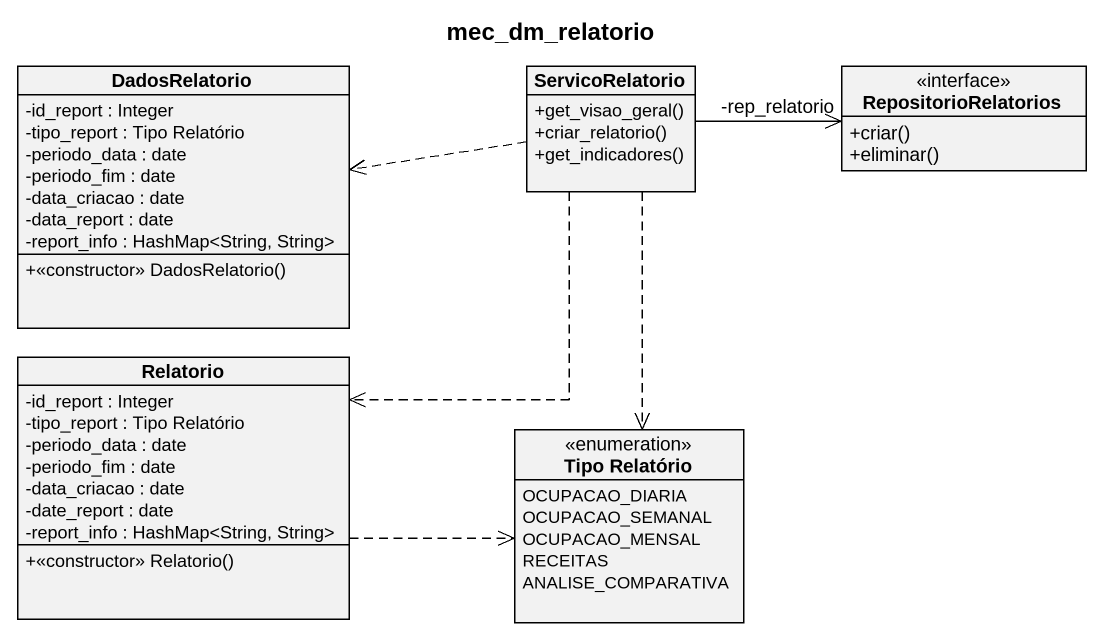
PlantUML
@startuml
title mec_dm_relatorio
hide circle
hide empty members
skinparam classAttributeIconSize 0
class DadosRelatorio {
  -id_report : Integer
  -tipo_report : Tipo Relatório
  -periodo_data : date
  -periodo_fim : date
  -data_criacao : date
  -data_report : date
  -report_info : HashMap<String, String>
  +<<constructor>> DadosRelatorio()
}
class ServicoRelatorio {
  +get_visao_geral()
  +criar_relatorio()
  +get_indicadores()
}
interface RepositorioRelatorios {
  +criar()
  +eliminar()
}
class Relatorio {
  -id_report : Integer
  -tipo_report : Tipo Relatório
  -periodo_data : date
  -periodo_fim : date
  -data_criacao : date
  -date_report : date
  -report_info : HashMap<String, String>
  +<<constructor>> Relatorio()
}
enum "Tipo Relatório" as Tipo_Relatório {
  OCUPACAO_DIARIA
  OCUPACAO_SEMANAL
  OCUPACAO_MENSAL
  RECEITAS
  ANALISE_COMPARATIVA
}
ServicoRelatorio .left.> DadosRelatorio
ServicoRelatorio -right-> "-rep_relatorio" RepositorioRelatorios
ServicoRelatorio ..> Relatorio
ServicoRelatorio ..> Tipo_Relatório
Relatorio .right.> Tipo_Relatório
@enduml
